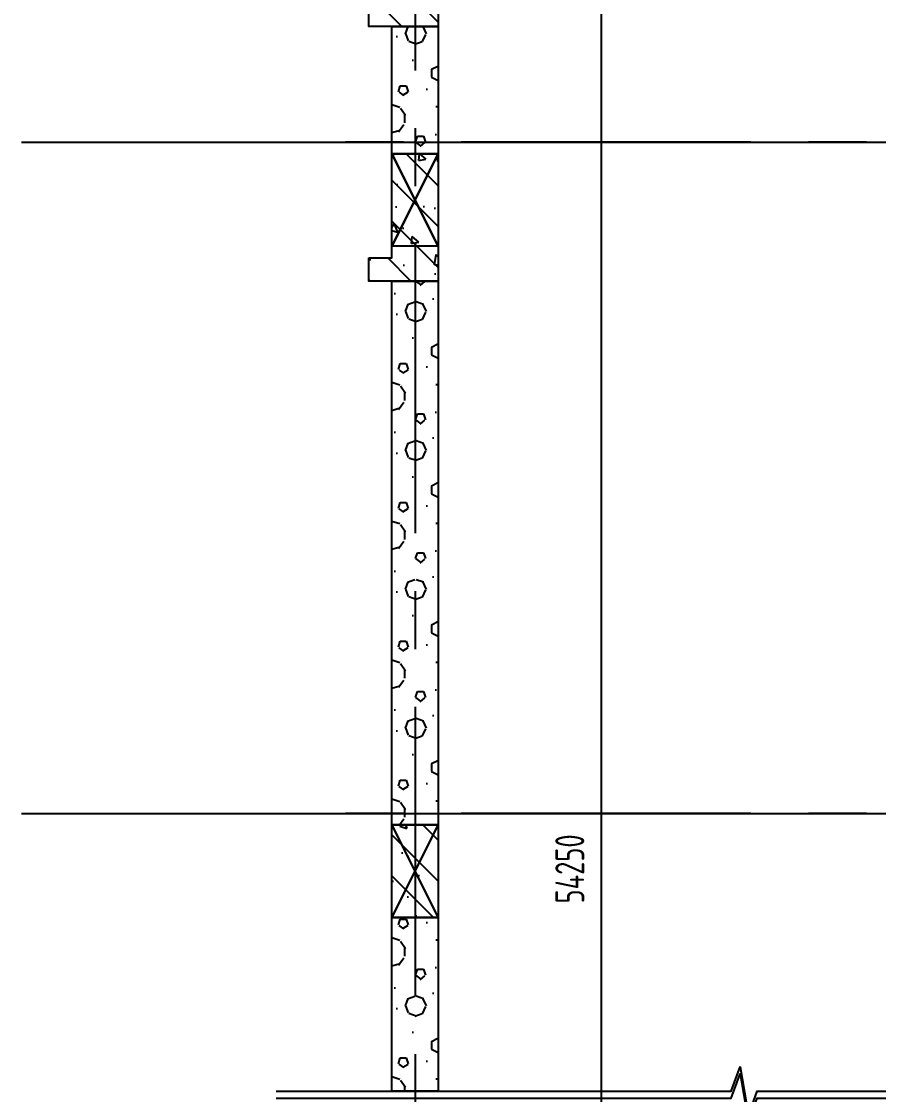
# Model space of a CAD drawing. Extents: x -678900 to 2378000, y 0 to 1840591.
# Drawn here: x -125226 to -121525, y 686246 to 690882 of the extents above; entities that cross this region are included whole.
import ezdxf

# ---------------------------------------------------------------- set-up
doc = ezdxf.new("R2010")
doc.units = 0
doc.header["$LTSCALE"] = 1000
doc.header["$MEASUREMENT"] = 0
doc.header["$PDMODE"] = 1
doc.linetypes.add('CENTER', pattern=[2, 1.25, -0.25, 0.25, -0.25])
doc.layers.get('0').update_dxf_attribs({"linetype": 'CONTINUOUS'})
doc.layers.get('DEFPOINTS').update_dxf_attribs({"color": 8, "linetype": 'CONTINUOUS'})
for name, color, linetype in [('AD-ARCH-AXIS', 1, 'CENTER'), ('AD-AXIS-AXIS', 1, 'CENTER'), ('AD-DIMS-INSD', 73, 'CONTINUOUS'), ('AD-INDX', 43, 'CONTINUOUS'), ('AE-STRU-HACH', 40, 'CONTINUOUS'), ('AE-WALL', 255, 'CONTINUOUS'), ('AE-WALL-HACH', 15, 'CONTINUOUS'), ('C-XREF-INT', 7, 'CONTINUOUS')]:
    doc.layers.add(name, color=color, linetype=linetype)
doc.layers.add('DEFPOINTS-1', color=251, linetype='CONTINUOUS', plot=False)
doc.styles.add('TH-STYLE3', font='TSSDENG', dxfattribs={"width": 0.7, "bigfont": 'TSSDCHN'})
doc.dimstyles.new('TH-DIM50', dxfattribs={"dimscale": 50, "dimtxt": 2.5, "dimasz": 1, "dimexe": 1, "dimexo": 1, "dimgap": 1.5, "dimtad": 1, "dimdec": 0, "dimdsep": 46, "dimtxsty": 'TH-STYLE3', "dimblk1": 'ARCHTICK', "dimblk2": 'ARCHTICK', "dimsah": 1, "dimcen": -1, "dimclrd": 256, "dimclre": 256, "dimclrt": 256, "dimazin": 0, "dimtfac": 1, "dimtdec": 0, "dimtix": 1, "dimtmove": 2, "dimatfit": 0, "dimldrblk": 'ARCHTICK', "dimfxl": 0, "dimtolj": 1, "dimtzin": 0, "dimlwd": -1, "dimlwe": -1, "dimarcsym": 0})

# ---------------------------------------------------------------- blocks, each defined once
blk = doc.blocks.new('DXMX_View_SectionJoint_DEFAULT_191026113000218197')
at = {"layer": 'AE-STRU-HACH'}
h = blk.add_hatch(dxfattribs=at)
h.set_pattern_fill('钢筋混凝土', color=40, scale=50, style=0)
h.set_pattern_definition([(315, (0, 0), (88.38834764831846, 88.38834764831842), []), (320, (0, 0), (-31.37606749129762, -358.6300913003767), [37.5, -412.5]), (265, (0, 0), (376.0960668500059, 69.37566680649994), [30, -330]), (10.45139999999996, (-2.614670000000005, -29.88584), (344.7197710304767, -289.2546908570109), [31.870095, -350.571056]), (316.1842, (100, -1.83697019872103e-14), (-82.75950716450915, -533.6205243128222), [56.25, -618.75]), (6.635599999999986, (93.10334649999999, -44.46837250000002), (487.0589354502208, -467.3313527743518), [47.80514399999999, -525.8564999999999]), (261.1842, (100, -1.83697019872103e-14), (487.0593004626622, -467.3309725668137), [45, -495]), (291, (74.99999999999999, -50.00000000000001), (-201.3094453326695, -298.4535260592308), [37.5, -412.5]), (236, (74.99999999999999, -50.00000000000001), (362.5750225234265, -121.6576659607909), [30, -330]), (341.4514, (58.22419699999998, -74.87111650000001), (161.2652483549761, -420.111314290745), [31.870095, -350.571056]), (307.5, (0, 0), (166.4469269156558, -6.079927658645365), [0, -326, 0, -335, 0, -331.25]), (277.5, (0, 0), (197.2058559411801, -131.5347687210743), [0, -191, 0, -318.5, 0, -126.25]), (237.5, (2.048221771573948e-14, 111.5), (-11.27743586718993, -266.9112180862045), [0, -125, 0, -390, 0, -517.5]), (227.5, (2.966706870934463e-14, 161.5), (50.05249116615881, -291.5930846711931), [0, -162.5, 0, -258.9999999999999, 0, -367.4999999999999])])
h.paths.add_polyline_path([(-10400, 12204.97516300064), (-10100, 12204.97516300064), (-10100, 12104.97516300064), (-10400, 12104.97516300064)], flags=0)
h.paths.add_polyline_path([(-10400, 11104.97516300064), (-10300, 11104.97516300064), (-10300, 11554.97516300064), (-10100, 11554.97516300064), (-10100, 11004.97516300064), (-10400, 11004.97516300064)], flags=0)
h.paths.add_polyline_path([(-7850, 11004.97516300064), (-7815.33, 10927.92516300064), (-7805, 10904.97516300064), (-7815.57, 10927.69516300064), (-7851.53, 11004.97516300064), (-7805, 10904.97516300064), (-7900, 10904.97516300064), (-7900, 11554.97516300064), (-6700, 11554.97516300064), (-6700, 11454.97516300064), (-7700, 11454.97516300064), (-7700, 10904.97516300064), (-7805, 10904.97516300064)], flags=0)
h.paths.add_polyline_path([(-10300, 8654.975163000636), (-10100, 8654.975163000636), (-10100, 8254.975163000636), (-10300, 8254.975163000636)], flags=0)
h.paths.add_polyline_path([(-7840, 7904.975163000636), (-7815.33, 7834.475163000636), (-7805, 7804.975163000636), (-7815.57, 7834.195163000635), (-7841.19, 7904.975163000636), (-7805, 7804.975163000636), (-7900, 7804.975163000636), (-7900, 8654.975163000636), (-6700, 8654.975163000636), (-6700, 8554.975163000636), (-7700, 8554.975163000636), (-7700, 7804.975163000636), (-7805, 7804.975163000636)], flags=0)
at = {"layer": 'AE-WALL-HACH'}
h = blk.add_hatch(dxfattribs=at)
h.set_pattern_fill('加气混凝土', color=15, scale=50, style=0)
h.set_pattern_definition([(270, (-183, -177), (600, -300.0000000000001), [0, -600]), (270, (-263.9999999999999, 174.0000000000001), (600, -300.0000000000001), [0, -600]), (270, (-270, -20.99999999999995), (600, -300.0000000000001), [0, -600]), (270, (-93.00000000000004, -234), (600, -300.0000000000001), [0, -600]), (270, (-300, 15.00000000000006), (600, -300.0000000000001), [0, -600]), (270, (284.9999999999999, -294.0000000000001), (600, -300.0000000000001), [0, -600]), (270, (237, -111.0000000000001), (600, -300.0000000000001), [0, -600]), (270, (162, -207), (600, -300.0000000000001), [0, -600]), (270, (150.0000000000001, 282), (600, -300.0000000000001), [0, -600]), (270, (123, -12.00000000000002), (600, -300.0000000000001), [0, -600]), (270, (-29.99999999999998, 102), (600, -300.0000000000001), [0, -600]), (270, (-254.9999999999999, 96.00000000000004), (600, -300.0000000000001), [0, -600]), (270, (-279, -128.9999999999999), (600, -300.0000000000001), [0, -600]), (270, (-15.00000000000005, -294), (600, -300.0000000000001), [0, -600]), (270, (-108, 267), (600, -300.0000000000001), [0, -600]), (270, (-5.99999999999996, 216), (600, -300.0000000000001), [0, -600]), (270, (-48, -17.99999999999999), (600, -300.0000000000001), [0, -600]), (270, (-135, 66.00000000000003), (600, -300.0000000000001), [0, -600]), (270, (63.00000000000002, 114), (600, -300.0000000000001), [0, -600]), (270, (288, 38.99999999999995), (600, -300.0000000000001), [0, -600]), (270, (-233.9999999999999, 243.0000000000001), (600, -300.0000000000001), [0, -600]), (270, (165, -87.00000000000003), (600, -300.0000000000001), [0, -600]), (270, (174, 192), (600, -300.0000000000001), [0, -600]), (270, (252.0000000000001, 239.9999999999999), (600, -300.0000000000001), [0, -600]), (40.60129399999998, (97.14285599999995, -257.142858), (1800.000007869767, 1499.999983430984), [26.341554, -11037.111]), (288.4349488, (108.571428, -214.285716), (599.9999955732221, -1499.99999446807), [27.10524, -3767.627899999999]), (0, (82.85714399999996, -214.285716), (600, -300.0000000000002), [25.714284, -1174.28565]), (71.565051, (74.28571199999996, -240), (599.9999552724115, 1500.000007552608), [27.10524, -3767.627899999999]), (323.1301023, (74.28571199999996, -240), (599.9999997164399, -300.0000005671203), [28.57143, -2971.4285]), (45, (-231.42852, -262.8571439999999), (599.9999593952012, 300.000036266143), [24.24366, -1672.8126]), (315, (-231.42852, -228.571428), (599.9999975789675, -299.9999980823771), [24.24366, -1672.8126]), (45, (-248.5714200000001, -245.7142859999999), (599.9999593952012, 300.000036266143), [24.24366, -1672.8126]), (315, (-248.5714200000001, -245.7142859999999), (599.9999975789675, -299.9999980823771), [24.24366, -1672.8126]), (26.565051, (171.428574, 25.71425999999997), (1199.999967353521, 5.219298651209906e-05), [31.943826, -638.8765000000001]), (90, (199.999998, 39.99995999999996), (600, 299.9999999999998), [34.285716, -565.71425]), (333.4349488, (171.428574, 88.57139999999995), (1199.999994186336, -2.716145573513049e-06), [31.943826, -638.8765000000001]), (26.565051, (142.857144, 74.28569999999998), (1199.999967353521, 5.219298651209906e-05), [31.943826, -638.8765000000001]), (270, (142.857144, 74.28569999999998), (600, -300.0000000000001), [34.285716, -565.71425]), (333.4349488, (142.857144, 39.99995999999997), (1199.999994186336, -2.716145573513049e-06), [31.943826, -638.8765000000001]), (17.10272800000002, (-31.42854000000004, -199.999998), (3000.000004840143, 899.999965592454), [38.861346, -16282.9025]), (53.97262600000002, (5.714285999999965, -188.571426), (4199.999995246335, 5699.999927738089), [38.861346, -8122.02]), (90, (28.57142999999997, -157.142856), (600, 299.9999999999998), [37.142856, -562.8571]), (306.0273733, (5.714285999999984, -88.57142999999999), (4199.999954722194, -5699.99995787659), [38.861346, -8122.02]), (341.5650510999999, (-28.57140000000001, -77.142858), (2999.99999483479, -900.000004620329), [36.140316, -3758.5928]), (17.10272800000002, (-65.71428000000002, -88.57142999999998), (3000.000004840143, 899.999965592454), [38.861346, -16282.9025]), (53.97262600000002, (-88.57140000000001, -120), (4199.999995246335, 5699.999927738089), [38.861346, -8122.02]), (270, (-88.57140000000001, -120), (600, -300.0000000000001), [37.142856, -562.8571]), (306.0273733, (-88.57140000000001, -157.142856), (4199.999954722194, -5699.99995787659), [38.861346, -8122.02]), (341.5650510999999, (-65.71428000000003, -188.571426), (2999.99999483479, -900.000004620329), [36.140316, -3758.5928]), (60.25511800000002, (248.571426, -205.714284), (599.9999925650196, 900.0000021301362), [23.03502, -4814.3196]), (0, (237.14286, -185.714286), (600, -300.0000000000002), [22.857144, -1177.14275]), (299.7448813, (237.14286, -185.714286), (599.9999971978211, -900.0000005300185), [23.03502, -4814.319600000001]), (26.565051, (-177.14286, -65.71428599999997), (1199.999967353521, 5.219298651209906e-05), [31.943826, -638.8765000000001]), (78.69006700000004, (-148.5714, -51.42857399999998), (599.9999849441093, 2700.000002003099), [29.137254, -6089.685500000001]), (311.1859251, (-162.8571, 2.991636393501306e-14), (6599.999942288416, -7499.999954558659), [30.371844, -12725.802]), (0, (-191.42856, 3.516485599040806e-14), (600, -300.0000000000002), [28.57143, -1171.4285]), (48.81407400000002, (-211.42854, -22.85714399999996), (6600.000042036301, 7499.999866690214), [30.371844, -12725.802]), (286.6992442, (-211.42854, -22.85714399999996), (2999.999968578063, -9899.99992551639), [29.82945, -12498.5375]), (330.9453958999999, (-202.85712, -51.42857399999997), (599.9999946927048, -299.9999992038757), [29.416086, -12325.3395]), (19.98310600000003, (74.28571200000003, 185.71428), (4199.999988885022, 1500.00000564993), [33.442002, -14012.1975]), (65.55604500000003, (105.714288, 197.14284), (1799.999962602966, 3900.000014866057), [34.522986, -14465.1315]), (294.4439547, (105.714288, 259.99998), (1799.999991342401, -3900.000001945478), [34.522986, -14465.1315]), (340.0168934000001, (74.28571200000006, 271.42854), (4199.999989580724, -1500.000004522144), [33.442002, -14012.1975]), (19.98310600000003, (42.85714200000005, 259.99998), (4199.999988885022, 1500.00000564993), [33.442002, -14012.1975]), (70.01689299999997, (31.42857000000004, 228.57138), (599.9999726666746, 1500.00000088163), [33.442002, -6989.377500000001]), (289.9831065, (31.42857000000004, 228.57138), (599.9999990480277, -1499.999991764409), [33.442002, -6989.377500000001]), (340.0168934000001, (42.85714200000003, 197.14284), (4199.999989580724, -1500.000004522144), [33.442002, -14012.1975]), (32.00538299999995, (19.99999799999999, -37.14285600000001), (599.9999693707862, 300.0000402614698), [26.954232, -5633.434]), (288.4349488, (34.285716, 2.857139999999994), (599.9999955732221, -1499.99999446807), [27.10524, -3767.627899999999]), (0, (8.571426, 2.857139999999998), (600, -300.0000000000002), [25.714284, -1174.28565]), (71.565051, (-4.198789235587519e-15, -22.857144), (599.9999552724115, 1500.000007552608), [27.10524, -3767.627899999999]), (324.4623222, (-4.198789235587519e-15, -22.857144), (2999.999995506065, -2099.99999695726), [24.57807, -10298.2115]), (26.565051, (-125.71428, 137.14284), (1199.999967353521, 5.219298651209906e-05), [31.943826, -638.8765000000001]), (90, (-97.14281999999997, 151.42854), (600, 299.9999999999998), [31.42857, -568.5714]), (329.0362434, (-125.71428, 199.99998), (599.9999970877775, -300.0000009765316), [33.319728, -6963.821999999999]), (30.963756, (-154.28568, 182.85714), (599.9999724465997, 300.0000409979643), [33.319728, -6963.821999999999]), (270, (-154.28568, 182.85714), (600, -300.0000000000001), [31.42857, -568.5714]), (333.4349488, (-154.28568, 151.42854), (1199.999994186336, -2.716145573513049e-06), [31.943826, -638.8765000000001])])
h.paths.add_polyline_path([(-10100, 12404.97516300064), (-10100, 12204.97516300064), (-10300, 12204.97516300064), (-10300, 12404.97516300064)], flags=0)
h.paths.add_polyline_path([(-10300, 12104.97516300064), (-10100, 12104.97516300064), (-10100, 11554.97516300064), (-10300, 11554.97516300064)], flags=0)
h.paths.add_polyline_path([(-7900, 11604.97516300064), (-7700, 11604.97516300064), (-7700, 11554.97516300064), (-7900, 11554.97516300064)], flags=0)
h.paths.add_polyline_path([(-7851.53, 11004.97516300064), (-7815.57, 10927.70516300064), (-7851.53, 11004.97516300064), (-7815.57, 10927.70516300064)], flags=0)
h.paths.add_polyline_path([(-10300, 11004.97516300064), (-10100, 11004.97516300064), (-10100, 8654.975163000636), (-10300, 8654.975163000636)], flags=0)
h.paths.add_polyline_path([(-7900, 8704.975163000636), (-7700, 8704.975163000636), (-7700, 8654.975163000636), (-7900, 8654.975163000636)], flags=0)
h.paths.add_polyline_path([(-10300, 8254.975163000636), (-10100, 8254.975163000636), (-10100, 7504.975163000636), (-10300, 7504.975163000636)], flags=0)
at = {"layer": 'AD-ARCH-AXIS', "color": 1, "flags": 128}
for points in [[(-10649.31637150887, 11604.97516300064), (-6700, 11604.97516300064), (-10649.31637150887, 11604.97516300064), (-6700, 11604.97516300064)], [(-10649.31637150887, 11604.97516300064), (-6700, 11604.97516300064), (-10649.31637150887, 11604.97516300064), (-6700, 11604.97516300064)], [(-10649.31637150887, 11604.97516300064), (-6700, 11604.97516300064), (-10649.31637150887, 11604.97516300064), (-6700, 11604.97516300064)], [(-10649.31637150887, 8704.975163000636), (-6700, 8704.975163000636), (-10649.31637150887, 8704.975163000636), (-6700, 8704.975163000636)], [(-10649.31637150887, 8704.975163000636), (-6700, 8704.975163000636), (-10649.31637150887, 8704.975163000636), (-6700, 8704.975163000636)], [(-10649.31637150887, 8704.975163000636), (-6700, 8704.975163000636), (-10649.31637150887, 8704.975163000636), (-6700, 8704.975163000636)]]:
    blk.add_lwpolyline(points, dxfattribs=at)
at = {"layer": 'AE-STRU-HACH', "color": 7, "ltscale": 0.3, "flags": 128}
for points in [[(-10400, 12204.97516300064), (-10100, 12204.97516300064), (-10100, 12104.97516300064), (-10400, 12104.97516300064), (-10400, 12204.97516300064)], [(-10400, 11104.97516300064), (-10300, 11104.97516300064), (-10300, 11554.97516300064), (-10100, 11554.97516300064), (-10100, 11004.97516300064), (-10400, 11004.97516300064), (-10400, 11104.97516300064)], [(-10300, 8654.975163000636), (-10100, 8654.975163000636), (-10100, 8254.975163000636), (-10300, 8254.975163000636), (-10300, 8654.975163000636)]]:
    blk.add_lwpolyline(points, close=True, dxfattribs=at)
at = {"layer": 'AE-WALL', "ltscale": 0.3, "flags": 128}
for points in [[(-10400, 12204.97516300064), (-10100, 12204.97516300064), (-10100, 12104.97516300064), (-10400, 12104.97516300064), (-10400, 12204.97516300064)], [(-10300, 12104.97516300064), (-10100, 12104.97516300064), (-10100, 11554.97516300064), (-10300, 11554.97516300064), (-10300, 12104.97516300064)], [(-10400, 11104.97516300064), (-10300, 11104.97516300064), (-10300, 11554.97516300064), (-10100, 11554.97516300064), (-10100, 11004.97516300064), (-10400, 11004.97516300064), (-10400, 11104.97516300064)], [(-10300, 11004.97516300064), (-10100, 11004.97516300064), (-10100, 8654.975163000636), (-10300, 8654.975163000636), (-10300, 11004.97516300064)], [(-10300, 8654.975163000636), (-10100, 8654.975163000636), (-10100, 8254.975163000636), (-10300, 8254.975163000636), (-10300, 8654.975163000636)], [(-10300, 8254.975163000636), (-10100, 8254.975163000636), (-10100, 7504.975163000636), (-10300, 7504.975163000636), (-10300, 8254.975163000636)]]:
    blk.add_lwpolyline(points, dxfattribs=at)
at = {"layer": 'AE-WALL-HACH', "color": 7, "ltscale": 0.3, "flags": 128}
for points in [[(-10300, 12104.97516300064), (-10100, 12104.97516300064), (-10100, 11554.97516300064), (-10300, 11554.97516300064), (-10300, 12104.97516300064)], [(-10300, 11004.97516300064), (-10100, 11004.97516300064), (-10100, 8654.975163000636), (-10300, 8654.975163000636), (-10300, 11004.97516300064)], [(-10300, 8254.975163000636), (-10100, 8254.975163000636), (-10100, 7504.975163000636), (-10300, 7504.975163000636), (-10300, 8254.975163000636)]]:
    blk.add_lwpolyline(points, close=True, dxfattribs=at)
at = {"layer": 'DEFPOINTS-1', "ltscale": 0.3, "flags": 128}
for points in [[(-10300, 11554.97516300064), (-10100, 11554.97516300064), (-10100, 11154.97516300064), (-10300, 11154.97516300064), (-10300, 11554.97516300064)], [(-10100, 11554.97516300064), (-10300, 11154.97516300064), (-10100, 11554.97516300064), (-10300, 11154.97516300064)], [(-10100, 11154.97516300064), (-10300, 11554.97516300064), (-10100, 11154.97516300064), (-10300, 11554.97516300064)], [(-10300, 8654.975163000636), (-10100, 8654.975163000636), (-10100, 8254.975163000636), (-10300, 8254.975163000636), (-10300, 8654.975163000636)], [(-10100, 8654.975163000636), (-10300, 8254.975163000636), (-10100, 8654.975163000636), (-10300, 8254.975163000636)], [(-10100, 8254.975163000636), (-10300, 8654.975163000636), (-10100, 8254.975163000636), (-10300, 8654.975163000636)]]:
    blk.add_lwpolyline(points, dxfattribs=at)
blk = doc.blocks.new('_ArchTick')
at = {"color": 0, "linetype": 'ByBlock', "const_width": 0.4}
blk.add_lwpolyline([(-0.5, -0.5), (0.5, 0.5)], dxfattribs=at)
blk = doc.blocks.new('*D498')
at = {"layer": 'AD-DIMS-INSD'}
for p, q in [((4637.676312949799, 11710), (4093.992069154279, 11710)), ((4143.992069154277, 2.329846568654328e-10), (4143.992069154279, 11710)), ((4637.676312950178, 2.328448075011138e-10), (4093.992069154277, 2.329988207126769e-10))]:
    blk.add_line(p, q, dxfattribs=at)
at = {"layer": 'DEFPOINTS', "color": 0}
for p in [(4143.992069154279, 11710), (4687.676312949799, 11710), (4687.676312950178, 2.328306436538696e-10)]:
    blk.add_point(p, dxfattribs=at)
at = {"layer": 'AD-DIMS-INSD', "xscale": 50, "yscale": 50, "zscale": 50}
for p, rotation in [((4143.992069154279, 11710), 90), ((4143.992069154277, 2.329846568654328e-10), 270)]:
    blk.add_blockref('_ArchTick', p, dxfattribs=dict(at, rotation=rotation))
at = {"layer": 'AD-DIMS-INSD', "insert": (4006.492069154134, 6539.881632081582), "char_height": 125, "attachment_point": 5, "rotation": 90, "style": 'TH-STYLE3'}
blk.add_mtext('\\A1;54250', dxfattribs=at)
blk = doc.blocks.new('电梯标高')
at = {"layer": 'AD-AXIS-AXIS'}
for p, q in [((1638.515848008101, 9679.999999999884), (7688.515848008101, 9680.000000000116)), ((1638.515848008101, 6780), (7688.515848008101, 6780.000000000116))]:
    blk.add_line(p, q, dxfattribs=at)
blk.add_lwpolyline([(3338.515848008014, 19240.00000000012), (3338.515848007984, -2356.872928789002)], dxfattribs=at)
at = {"layer": 'AD-INDX'}
for points in [[(2738.515848008101, 5580.000000000116), (4703.647657782887, 5580.000000000116), (4741.86453238083, 5685.000000000116), (4778.893198329606, 5475.000000000116), (4816.147657782887, 5580.000000000116), (6838.515848008101, 5580.000000000116)], [(2738.515848008101, 5550.000000000116), (4703.647657782887, 5550.000000000116), (4741.86453238083, 5655.000000000116), (4778.893198329606, 5445.000000000116), (4816.147657782887, 5550.000000000116), (6838.515848008101, 5550.000000000116)]]:
    blk.add_lwpolyline(points, dxfattribs=at)
at = {"layer": 'AD-DIMS-INSD'}
dim = blk.add_linear_dim(base=(4143.992069154279, 11710), p1=(4687.676312950178, 2.328306436538696e-10), p2=(4687.676312949799, 11710), angle=90.00000000000186, text='54250', dimstyle='TH-DIM50', dxfattribs=at)
dim.commit()
dim.dimension.update_dxf_attribs({"geometry": '*D498', "text_midpoint": (4006.492069154134, 6539.881632081582), "dimtype": 129})

msp = doc.modelspace()

# ---------------------------------------------------------------- block references
msp.add_blockref('DXMX_View_SectionJoint_DEFAULT_191026113000218197', (-113326.0561183362, 678755.8085612105))

# ---------------------------------------------------------------- next in the draw order: block references
at = {"layer": 'C-XREF-INT'}
msp.add_blockref('电梯标高', (-126864.5719663443, 680680.783724211), dxfattribs=at)

doc.saveas('drawing.dxf')
